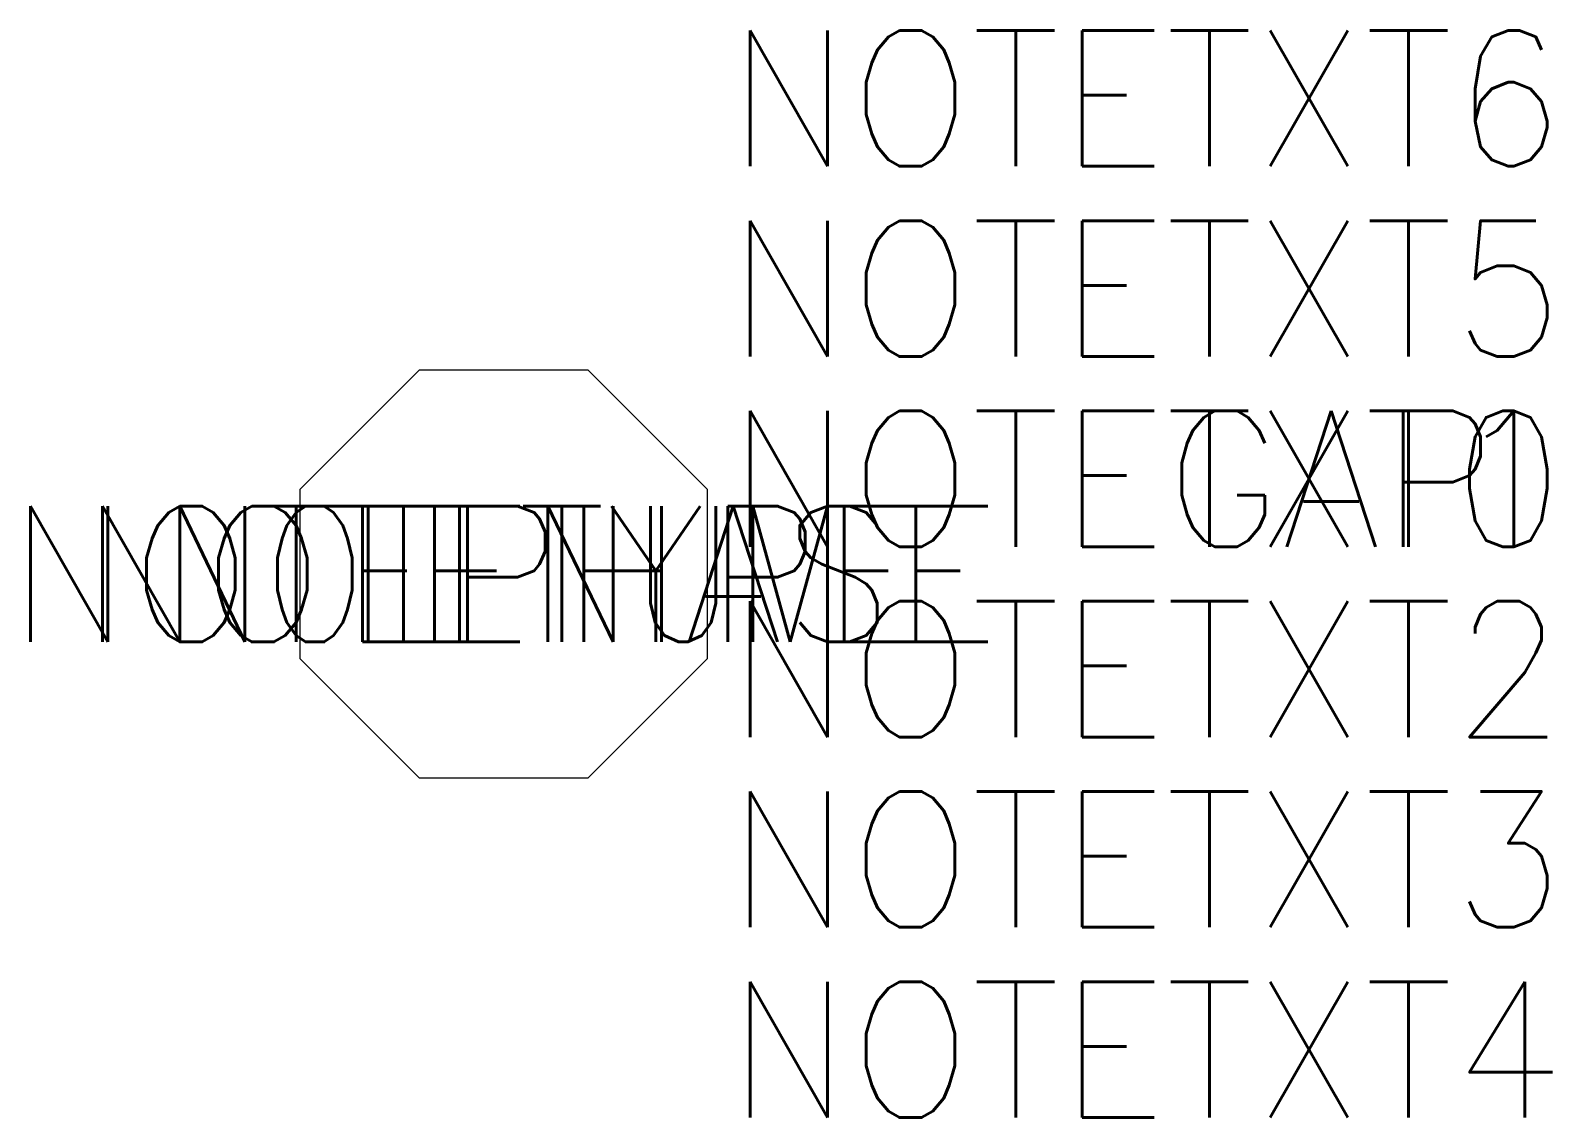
# Model space of a CAD drawing. Extents: x -1 to 10.2, y -4 to 4.
import ezdxf
from ezdxf.enums import TextEntityAlignment as Align

# ---------------------------------------------------------------- set-up
doc = ezdxf.new("R2010")
doc.units = 0
doc.header["$MEASUREMENT"] = 0
doc.layers.get('0').update_dxf_attribs({"linetype": 'CONTINUOUS'})
doc.styles.add('ROMANS', font='romans.shx', dxfattribs={"width": 0.95})

msp = doc.modelspace()

# ---------------------------------------------------------------- linework, layer by layer
at = {"flags": 128}
msp.add_lwpolyline([(1.879, 1.5), (1, 0.621), (1, -0.621), (1.879, -1.5), (3.121, -1.5), (4, -0.621), (4, 0.621), (3.121, 1.5)], close=True, dxfattribs=at)

# ---------------------------------------------------------------- texts
at = {"style": 'ROMANS', "width": 0.95}
for tag, p, flags in [('NOTETXT6', (4.15, 3), 8), ('NOTETXT5', (4.15, 1.6), 8), ('NOTETXT0', (4.15, 0.2), 9)]:
    msp.add_attdef(tag, p, '', height=1, dxfattribs=dict(at, flags=flags))
for tag in ['NOTEGAP', 'NOTETXT1']:
    msp.add_attdef(tag, (4.15, 0.2), '', height=1, dxfattribs=at)
at = {"style": 'ROMANS', "width": 0.95, "flags": 9}
for tag, text in [('NOTEPHASE', '1'), ('NOTETYPE', 'OCT')]:
    msp.add_attdef(tag, text=text, height=1, dxfattribs=at).set_placement((2.5, 0), align=Align.MIDDLE)
at = {"style": 'ROMANS', "width": 0.8}
msp.add_attdef('NOTENUM', text='XX', height=1, dxfattribs=at).set_placement((2.5, 0), align=Align.MIDDLE)
at = {"style": 'ROMANS', "width": 0.95}
msp.add_attdef('NOTETXT2', text='', height=1, dxfattribs=at).set_placement((4.15, -0.2), align=Align.TOP_LEFT)
at = {"style": 'ROMANS', "width": 0.95, "flags": 8}
for tag, p in [('NOTETXT3', (4.15, -1.6)), ('NOTETXT4', (4.15, -3))]:
    msp.add_attdef(tag, text='', height=1, dxfattribs=at).set_placement(p, align=Align.TOP_LEFT)

doc.saveas('drawing.dxf')
